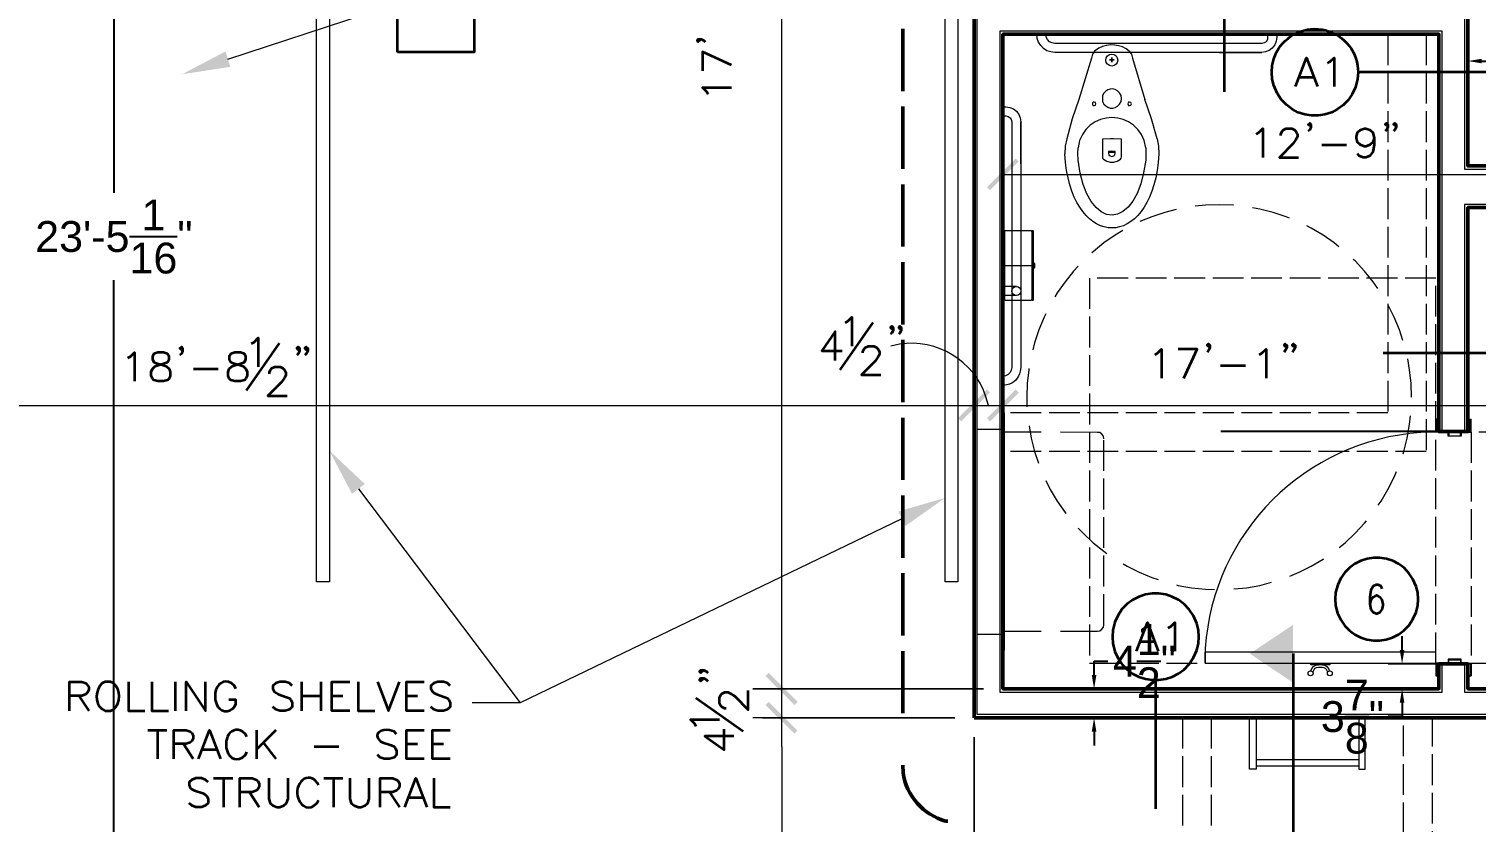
# Model space of a CAD drawing. Header units: inches. Extents: x 5 to 516, y -193 to 129.
# Drawn here: x 49.55 to 68.35, y 63.27 to 73.57 of the extents above; entities that cross this region are included whole.
import ezdxf

# ---------------------------------------------------------------- set-up
doc = ezdxf.new("R2010")
doc.units = ezdxf.units.IN
doc.header["$MEASUREMENT"] = 0
doc.linetypes.add('PDF_IMPORT', pattern=[1, 0.8, -0.2])
for name, color, linetype in [('Highlight', 210, 'Continuous'), ('PDF_Geometry', 7, 'Continuous'), ('PDF_Solid Fills', 7, 'Continuous')]:
    doc.layers.add(name, color=color, linetype=linetype)
doc.styles.get("Standard").update_dxf_attribs({"font": 'arial.ttf'})
doc.dimstyles.get("Standard").update_dxf_attribs({"dimtxt": 0.4, "dimasz": 0.18, "dimexe": 0.18, "dimexo": 0.0625, "dimgap": 0.09, "dimtad": 0, "dimtih": 1, "dimtoh": 1, "dimdec": 4, "dimlfac": 12, "dimzin": 0, "dimdsep": 46, "dimlunit": 4, "dimtxsty": 'Standard', "dimcen": 0.09, "dimadec": 3, "dimazin": 0, "dimtfac": 1, "dimtdec": 4, "dimtofl": 0, "dimtmove": 0, "dimatfit": 3, "dimfxl": 1, "dimtolj": 1, "dimtzin": 0, "dimarcsym": 0})

# ---------------------------------------------------------------- blocks, each defined once
blk = doc.blocks.new('*D49')
at = {"layer": 'Defpoints', "color": 0, "transparency": 16777216}
for p in [(42.747, 82.588), (50.654, 82.588), (43.12, 59.168)]:
    blk.add_point(p, dxfattribs=at)
at = {"layer": 'Highlight', "color": 0, "lineweight": -2, "transparency": 16777216}
for p, q in [((42.809, 82.588), (50.834, 82.588)), ((50.654, 82.408), (50.654, 71.443)), ((50.654, 59.348), (50.654, 70.312)), ((43.183, 59.168), (50.834, 59.168))]:
    blk.add_line(p, q, dxfattribs=at)
at = {"layer": 'Highlight', "color": 0, "transparency": 16777216}
for points in [[(50.624, 82.408), (50.684, 82.408), (50.654, 82.588)], [(50.624, 59.348), (50.684, 59.348), (50.654, 59.168)]]:
    blk.add_solid(points, dxfattribs=at)
at = {"layer": 'Highlight', "color": 0, "transparency": 16777216, "insert": (50.654, 70.878), "char_height": 0.4, "attachment_point": 5}
blk.add_mtext('\\A1;23\'-5{\\H1x;\\S1/16;}"', dxfattribs=at)
blk = doc.blocks.new('*D56')
at = {"layer": 'Defpoints', "color": 0, "transparency": 16777216}
for p in [(68.247, 73.156), (71.414, 73.156), (71.414, 73.156)]:
    blk.add_point(p, dxfattribs=at)
at = {"layer": 'Highlight', "color": 0, "lineweight": -2, "transparency": 16777216}
for p, q in [((68.247, 73.219), (68.247, 73.336)), ((71.414, 73.219), (71.414, 73.336)), ((68.427, 73.156), (69.209, 73.156)), ((71.234, 73.156), (70.452, 73.156))]:
    blk.add_line(p, q, dxfattribs=at)
at = {"layer": 'Highlight', "color": 0, "transparency": 16777216}
for points in [[(68.427, 73.186), (68.427, 73.126), (68.247, 73.156)], [(71.234, 73.186), (71.234, 73.126), (71.414, 73.156)]]:
    blk.add_solid(points, dxfattribs=at)
at = {"layer": 'Highlight', "color": 0, "transparency": 16777216, "insert": (69.83, 73.156), "char_height": 0.4, "attachment_point": 5}
blk.add_mtext('\\A1;3\'-2"', dxfattribs=at)
blk = doc.blocks.new('*D63')
at = {"layer": 'Defpoints', "color": 0, "transparency": 16777216}
for p in [(67.914, 65.328), (67.391, 65.004), (67.391, 65.004)]:
    blk.add_point(p, dxfattribs=at)
at = {"layer": 'Highlight', "color": 0, "lineweight": -2, "transparency": 16777216}
for p, q in [((67.391, 65.508), (67.391, 65.688)), ((67.851, 65.328), (67.211, 65.328)), ((67.329, 65.004), (67.211, 65.004)), ((67.391, 64.824), (67.391, 64.644)), ((67.391, 64.644), (67.211, 64.644))]:
    blk.add_line(p, q, dxfattribs=at)
at = {"layer": 'Highlight', "color": 0, "transparency": 16777216}
for points in [[(67.361, 65.508), (67.421, 65.508), (67.391, 65.328)], [(67.361, 64.824), (67.421, 64.824), (67.391, 65.004)]]:
    blk.add_solid(points, dxfattribs=at)
at = {"layer": 'Highlight', "color": 0, "transparency": 16777216, "insert": (66.746, 64.644), "char_height": 0.4, "attachment_point": 5}
blk.add_mtext('\\A1;3{\\H1x;\\S7/8;}"', dxfattribs=at)
blk = doc.blocks.new('*D74')
at = {"layer": 'Defpoints', "color": 0, "transparency": 16777216}
for p in [(63.389, 65.004), (63.389, 65.004), (63.389, 64.628)]:
    blk.add_point(p, dxfattribs=at)
at = {"layer": 'Highlight', "color": 0, "lineweight": -2, "transparency": 16777216}
for p, q in [((63.389, 65.184), (63.389, 65.364)), ((63.389, 65.364), (63.569, 65.364)), ((63.327, 65.004), (63.209, 65.004)), ((63.327, 64.628), (63.209, 64.628)), ((63.389, 64.448), (63.389, 64.268))]:
    blk.add_line(p, q, dxfattribs=at)
at = {"layer": 'Highlight', "color": 0, "transparency": 16777216}
for points in [[(63.359, 65.184), (63.419, 65.184), (63.389, 65.004)], [(63.359, 64.448), (63.419, 64.448), (63.389, 64.628)]]:
    blk.add_solid(points, dxfattribs=at)
at = {"layer": 'Highlight', "color": 0, "transparency": 16777216, "insert": (64.043, 65.364), "char_height": 0.4, "attachment_point": 5}
blk.add_mtext('\\A1;4{\\H1x;\\S1/2;}"', dxfattribs=at)

msp = doc.modelspace()

# ---------------------------------------------------------------- hatches: boundary and pattern name
at = {"layer": 'PDF_Solid Fills', "transparency": 33554559}
for points in [[(62.0369694, 68.8510016), (61.9969643, 68.8910067), (61.6202976, 68.5176734), (61.6602992, 68.4776718), (61.6603129, 68.4776886), (61.6603461, 68.4777215), (61.6603027, 68.4776682)], [(62.0369643, 68.4776718), (62.3702976, 68.8910051), (61.9969643, 68.5176718)], [(62.3702976, 68.8910016), (62.0369694, 68.4776734), (62.4103028, 68.8510067), (62.3703028, 68.8910067)], [(59.5369657, 64.8343387), (59.120299, 65.1710054), (59.4969657, 64.7943387)]]:
    msp.add_hatch(color=256, dxfattribs=at).paths.add_polyline_path(points)

# ---------------------------------------------------------------- linework, layer by layer
at = {"layer": 'Highlight'}
msp.add_line((68.2469647, 68.3443403), (65.0380862, 68.3443403), dxfattribs=at)
at = {"layer": 'PDF_Geometry', "linetype": 'PDF_IMPORT', "lineweight": 50, "ltscale": 1.01}
msp.add_lwpolyline([(60.9036363, 83.6743383), (60.9036363, 64.5110029)], dxfattribs=at)
at = {"layer": 'PDF_Geometry', "lineweight": 15}
for points in [[(59.330299, 65.0043403), (59.330299, 82.5876751), (59.330299, 82.9610084)], [(52.1336364, 73.1810038), (53.9336366, 73.7710039), (54.3369699, 73.7710039)], [(62.8803007, 73.2676738), (62.8269673, 73.2743404), (62.7769673, 73.2910071), (62.733634, 73.3210071), (62.6969673, 73.3576738), (62.6669673, 73.4010071), (62.6503006, 73.4510071), (62.643634, 73.5043404)], [(62.8803007, 73.3843391), (62.843634, 73.3910058), (62.8103007, 73.4076724), (62.783634, 73.4343391), (62.7669673, 73.4676724), (62.763634, 73.5043391)], [(65.5669667, 73.3843391), (62.8802998, 73.3843391)], [(65.6436337, 73.4643358), (65.6403003, 73.4343358), (65.6236337, 73.4076692), (65.596967, 73.3910025), (65.566967, 73.3843358)], [(65.7636356, 73.5043358), (65.7636356, 73.4643358), (65.7569689, 73.4143358), (65.7369689, 73.3676692), (65.7036356, 73.3243358), (65.6636356, 73.2943358), (65.6169689, 73.2743358), (65.5669689, 73.2676692)], [(65.6436337, 73.504341), (65.6436337, 73.464341)], [(65.0203019, 73.2676738), (65.5669686, 73.2676738), (62.8803017, 73.2676738)], [(63.3669679, 73.244338), (63.3536346, 73.194338), (63.1903012, 72.6576713)], [(63.3936335, 73.2843364), (63.3669668, 73.2443364)], [(63.450301, 73.324338), (63.3936343, 73.284338)], [(63.8469677, 73.284338), (63.8736343, 73.244338), (63.890301, 73.194338), (64.050301, 72.6576713)], [(63.1902982, 72.657668), (63.1036316, 72.4043347), (63.0336316, 72.147668)], [(63.406966, 72.5843404), (63.4136327, 72.601007), (63.406966, 72.6176737)], [(63.5002994, 72.7076743), (63.496966, 72.6710076), (63.5002994, 72.6310076)], [(63.7202994, 72.5943409), (63.7402994, 72.6310076), (63.746966, 72.6710076), (63.7402994, 72.7076743), (63.7202994, 72.7443409)], [(63.8669677, 72.5843404), (63.8736343, 72.601007), (63.8669677, 72.6176737)], [(64.2069677, 72.1476718), (64.1369677, 72.4043385), (64.050301, 72.6576718)], [(62.203631, 72.4443366), (62.243631, 72.4443366)], [(62.2036361, 72.5610019), (62.2436361, 72.5610019), (62.2936361, 72.5543352), (62.3403028, 72.5343352), (62.3803028, 72.5043352), (62.4103028, 72.4643352), (62.4303028, 72.4176685), (62.4369695, 72.3676685)], [(62.2436361, 72.4443366), (62.2736361, 72.4376699), (62.2969695, 72.4210032), (62.3136361, 72.3976699), (62.3203028, 72.3676699)], [(62.3203031, 72.3676696), (62.3203031, 69.1776695)], [(62.4369684, 71.8210048), (62.4369684, 72.3676715), (62.4369684, 69.1776712)], [(62.203631, 71.9343403), (62.203631, 72.061007)], [(63.0336346, 72.1476718), (63.0136345, 72.0510051), (63.0103012, 71.9510051)], [(63.1803034, 71.8676728), (63.1769701, 71.9543395), (63.1803034, 72.0310062)], [(63.6002994, 72.1476745), (63.496966, 72.1410078), (63.496966, 71.9143411), (63.5002994, 71.8943411), (63.5102994, 71.8810078)], [(63.6403037, 72.1476718), (63.6003037, 72.1476718)], [(63.746966, 71.9143411), (63.746966, 72.1410078), (63.6402994, 72.1476745)], [(64.0603035, 72.0310062), (64.0636368, 71.9543395), (64.0603035, 71.8710062)], [(64.2069701, 72.1476696), (64.2269701, 72.0510029), (64.2303035, 71.9510029), (64.2236368, 71.8376696)], [(63.0169701, 71.8376696), (63.0103034, 71.9510029)], [(63.5102988, 71.8810024), (63.5536322, 71.857669), (63.5969655, 71.8443357), (63.6436322, 71.8443357), (63.6902988, 71.857669), (63.7302988, 71.8810024)], [(63.6636327, 71.9810051), (63.6202994, 71.9843384), (63.576966, 71.9810051)], [(63.6636327, 71.9743387), (63.6602994, 71.9710054), (63.656966, 71.9710054), (63.6536327, 71.967672), (63.5902994, 71.967672), (63.5836327, 71.9710054), (63.5802994, 71.9710054), (63.576966, 71.9743387)], [(63.5769696, 71.9810059), (63.5769696, 71.9610059), (63.5803029, 71.9376726), (63.5969696, 71.9243392), (63.6203029, 71.9176726), (63.6436362, 71.9243392), (63.6603029, 71.9376726), (63.6636362, 71.9610059)], [(63.6303018, 71.977672), (63.6336351, 71.977672), (63.6336351, 71.9743387), (63.6369685, 71.9743387), (63.6303018, 71.9743387), (63.6303018, 71.9710054), (63.6103018, 71.9710054), (63.6103018, 71.9743387), (63.6036351, 71.9743387), (63.6069685, 71.9743387), (63.6069685, 71.977672), (63.6103018, 71.977672)], [(63.6636327, 71.9610059), (63.6636327, 71.9810059)], [(63.7303034, 71.8810024), (63.7403034, 71.8943357), (63.7469701, 71.9143357)], [(62.203631, 71.6843403), (74.953632, 71.6843403), (75.3302987, 71.6843403)], [(65.2003014, 71.2843362), (65.1936347, 71.2843362), (65.0136347, 71.2910029), (64.836968, 71.2843362), (64.7036347, 71.2710029)], [(64.4569677, 71.2276684), (64.310301, 71.1910018), (64.140301, 71.1343351), (63.9836344, 71.0710018)], [(65.9269657, 71.1176695), (65.8869657, 71.1343362), (65.7169657, 71.1910029), (65.5436323, 71.2343362), (65.4469656, 71.2510029)], [(62.203631, 70.947672), (62.203631, 70.0576719), (62.203631, 70.0510052), (62.2102976, 70.0510052)], [(62.2236375, 70.9510028), (62.2103041, 70.9510028), (62.2036375, 70.9510028), (62.2036375, 70.9476695)], [(62.2236369, 70.9510028), (62.2236369, 70.0510027)], [(62.2236369, 70.947673), (62.2269703, 70.947673)], [(62.2269667, 70.947673), (62.2303001, 70.947673), (62.2303001, 70.9510064)], [(62.5702998, 70.9510028), (62.2336331, 70.9510028), (62.2302998, 70.9510028)], [(62.5702996, 70.9510028), (62.5736329, 70.9510028), (62.5736329, 70.9476695), (62.5769662, 70.9476695)], [(62.5802993, 70.947673), (62.5769659, 70.947673)], [(62.5936326, 70.9510028), (62.5802993, 70.9510028), (62.5802993, 70.0510027), (62.5936326, 70.0510027)], [(62.5936321, 70.0510055), (62.5969654, 70.0510055), (62.6002987, 70.0576722), (62.6002987, 70.9476722)], [(62.6003053, 70.947673), (62.5969719, 70.9510064), (62.5936386, 70.9510064)], [(63.7636354, 70.9543394), (63.6636354, 70.8943394), (63.5169687, 70.7943394), (63.3769687, 70.6810061), (63.3603021, 70.6643394)], [(66.5703034, 70.7443378), (66.5103034, 70.7943378), (66.36697, 70.8943378), (66.2103034, 70.9876711), (66.1536367, 71.0143378)], [(62.6003053, 70.5376727), (62.6069719, 70.5376727)], [(62.6103015, 70.5343361), (62.6069681, 70.5376695)], [(62.6103047, 70.5343364), (62.613638, 70.5276697), (62.613638, 70.5310031)], [(62.613638, 70.4776697), (62.613638, 70.5276697), (62.613638, 70.4743364)], [(67.0769698, 70.2010028), (67.0136365, 70.2910028), (66.9036365, 70.4276695), (66.7803031, 70.5610028), (66.7569698, 70.5810028)], [(62.2003012, 70.5010042), (62.6236345, 70.5010042)], [(62.6003053, 70.4643356), (62.6069719, 70.4643356)], [(62.6069649, 70.4643356), (62.6102982, 70.4676689)], [(62.6103047, 70.4676719), (62.613638, 70.4743386), (62.613638, 70.4776719)], [(62.613638, 70.4776684), (62.613638, 70.4810017)], [(63.180302, 70.4910012), (63.1236354, 70.4276678), (63.0136354, 70.2910012), (62.910302, 70.1443345), (62.880302, 70.0943345)], [(62.3803006, 70.2276684), (62.2036339, 70.2276684)], [(62.3803006, 70.111003), (62.2036339, 70.111003)], [(62.2103041, 70.0510055), (62.2236375, 70.0510055)], [(62.2236369, 70.0576719), (62.2269703, 70.0576719)], [(62.2336367, 70.0510087), (62.2303033, 70.0510087), (62.2303033, 70.0543421), (62.22697, 70.0576754)], [(62.2336331, 70.0510055), (62.5702998, 70.0510055)], [(62.5703031, 70.0510055), (62.5736364, 70.0510055), (62.5736364, 70.0543388)], [(62.5769695, 70.0576719), (62.5736361, 70.0543385)], [(62.5802993, 70.0576719), (62.5769659, 70.0576719)], [(67.4003002, 69.5276697), (67.3569669, 69.6643363), (67.2869669, 69.831003), (67.2103002, 69.9876697)], [(62.7602988, 69.8743358), (62.7402988, 69.8310025), (62.6702987, 69.6643358), (62.6136321, 69.4976691), (62.5936321, 69.4076691)], [(60.8603051, 69.4810068), (60.7469717, 69.4543401)], [(67.5136357, 68.7910024), (67.5069691, 68.9710024), (67.4869691, 69.1476691), (67.4636357, 69.2876691)], [(61.8302992, 68.9343401), (61.8302992, 69.0610068)], [(62.3203031, 69.1776737), (62.3136364, 69.141007), (62.2969697, 69.111007), (62.2736364, 69.0843404), (62.2403031, 69.0676737), (62.2036364, 69.061007)], [(62.4369684, 69.1776737), (62.4303017, 69.1276737)], [(62.5403009, 69.1643409), (62.5403009, 69.1476742), (62.5203009, 68.9710076), (62.5136342, 68.7910076), (62.5169676, 68.6643409)], [(62.2569684, 68.951007), (62.203635, 68.9443404)], [(43.1202961, 68.6843401), (61.8302975, 68.6843401)], [(61.8302992, 68.6843401), (62.2036326, 68.6843401)], [(62.0169719, 68.6843401), (61.9836385, 68.7976734)], [(62.203631, 68.6843401), (79.2869657, 68.6843401)], [(62.2236369, 65.5043404), (62.2236369, 68.5876739)], [(67.4036368, 68.0576717), (67.4136368, 68.0876717), (67.4569701, 68.2610051), (67.4869701, 68.4376717), (67.5003035, 68.5476718)], [(67.8636328, 68.4943403), (67.8369661, 68.4943403), (67.8369661, 68.3443403), (67.9969661, 68.3443403), (67.9969661, 68.291007), (68.1502995, 68.291007), (68.1502995, 68.3443403), (68.2802995, 68.3443403), (68.2802995, 68.4943403), (68.2536328, 68.4943403)], [(67.8636385, 68.4943376), (67.8636385, 68.4710043)], [(67.8636385, 68.4710086), (67.8703051, 68.4710086)], [(68.2469664, 68.5043419), (68.2469664, 68.4710086), (68.2536331, 68.4710086)], [(68.2469664, 68.5043406), (68.2869664, 68.5043406)], [(68.2536328, 68.4710086), (68.2536328, 68.4943419)], [(68.2869648, 68.3376739), (68.2869648, 68.5043406)], [(61.8302992, 68.43434), (61.8302992, 68.3110067)], [(61.8702976, 68.3776723), (62.223631, 68.3776723)], [(62.2236369, 65.7110054), (61.8703036, 65.7110054), (61.8703036, 68.3776723)], [(62.703631, 68.3376739), (62.223631, 68.3376739)], [(62.5436375, 68.4176707), (62.5703042, 68.261004), (62.6136375, 68.0876706), (62.6669708, 67.9343373)], [(63.516972, 68.251004), (63.5103053, 68.2843373), (63.4903053, 68.311004), (63.4636387, 68.331004), (63.4336387, 68.3343373), (62.9536386, 68.3376707)], [(67.9903, 68.3376739), (67.8303, 68.3376739)], [(68.1569667, 68.3376693), (68.1569667, 68.284336), (67.9903, 68.284336), (67.9903, 68.3376693)], [(68.0569707, 68.3376739), (68.0569707, 68.3410072)], [(68.1569667, 68.3376739), (68.2869667, 68.3376739)], [(62.7636353, 67.707669), (62.820302, 67.5943356), (62.910302, 67.4410023), (63.0136354, 67.2943356), (63.0236354, 67.2810023)], [(67.0802996, 67.3876752), (67.1169663, 67.4410085), (67.2069663, 67.5943419), (67.2869663, 67.7543419), (67.3169663, 67.8243419)], [(53.8302986, 67.6010066), (55.9336321, 64.8243398), (55.3069654, 64.8243398)], [(60.8903035, 67.2110055), (55.9336364, 64.8243387), (55.3069697, 64.8243387)], [(66.5736332, 66.8410036), (66.6502999, 66.9010036), (66.7802999, 67.0243369), (66.9036332, 67.154337), (66.9302999, 67.1876703)], [(63.1836386, 67.0910036), (63.246972, 67.0243369), (63.376972, 66.9010036), (63.516972, 66.7910036), (63.556972, 66.7610036)], [(63.766972, 66.6276721), (63.816972, 66.5976721), (63.9736387, 66.5176721), (64.1403054, 66.4510055), (64.2203054, 66.4243388)], [(65.9303023, 66.4676719), (66.0536356, 66.5176719), (66.2103023, 66.5976719), (66.366969, 66.6876719), (66.3736356, 66.6943385)], [(65.2036312, 66.3010052), (65.3702979, 66.3176719), (65.5436312, 66.3476719), (65.6936312, 66.3876719)], [(64.4603043, 66.3543364), (64.4836377, 66.3476697), (64.656971, 66.3176697), (64.836971, 66.2976697), (64.9536377, 66.2943363)], [(63.4336387, 65.7510038), (63.4636387, 65.7576705), (63.4903053, 65.7776705), (63.5103053, 65.8043371), (63.516972, 65.8343371)], [(62.2236369, 65.7543404), (62.703637, 65.7543404)], [(62.953631, 65.7543404), (63.4336311, 65.751007)], [(64.8302995, 65.3376737), (64.8302995, 65.481007)], [(66.2036313, 65.3376737), (66.4536313, 65.3376737)], [(66.2036313, 65.237671), (66.2202979, 65.267671)], [(66.2203007, 65.2676731), (66.2403007, 65.2943398), (66.2703007, 65.3110065), (66.303634, 65.3143398)], [(66.2303036, 65.2210084), (66.2469703, 65.2543417), (66.2603036, 65.2710084), (66.2803036, 65.2810084), (66.303637, 65.2843417)], [(66.3036354, 65.2843357), (66.3536354, 65.2843357), (66.3736354, 65.2810024), (66.3936354, 65.2710024), (66.4069687, 65.2543357)], [(66.3536354, 65.3143379), (66.3869687, 65.3110046), (66.4136354, 65.2943379), (66.4336354, 65.2676712)], [(66.4269657, 65.2210084), (66.4069657, 65.2543417)], [(66.4536313, 65.237671), (66.4336313, 65.267671)], [(67.8302997, 65.3376737), (67.8302997, 65.171007), (67.8702997, 65.171007)], [(67.9903, 65.3376737), (67.8303, 65.3376737)], [(67.8636328, 65.1776707), (67.8369661, 65.1776707), (67.8369661, 65.3276707), (67.9969661, 65.3276707), (67.9969661, 65.381004), (68.1502995, 65.381004), (68.1502995, 65.3276707), (68.2802995, 65.3276707), (68.2802995, 65.1776707), (68.2536328, 65.1776707)], [(68.1569667, 65.337675), (68.1569667, 65.387675), (67.9903, 65.387675), (67.9903, 65.337675)], [(68.0569707, 65.3376737), (68.0569707, 65.341007)], [(68.1569667, 65.3376737), (68.2869667, 65.3376737)], [(68.2869648, 65.3376737), (68.2869648, 65.171007)], [(67.8636385, 65.1776734), (67.8636385, 65.2010067)], [(67.8636385, 65.2010024), (67.8703051, 65.2010024)], [(67.8702981, 65.171007), (67.8702981, 65.201007)], [(68.2469664, 65.1710024), (68.2469664, 65.2010024), (68.2536331, 65.2010024)], [(68.2469664, 65.171007), (68.2869664, 65.171007)], [(68.2536328, 65.2010024), (68.2536328, 65.177669)], [(59.330299, 64.2543386), (59.330299, 64.627672), (59.330299, 65.0043387)], [(59.080299, 64.627672), (61.5802992, 64.627672), (58.9536324, 64.627672)], [(61.8302992, 61.8943384), (61.8302992, 64.377672), (61.8302992, 59.8743384)], [(59.330299, 64.2543403), (59.330299, 57.6276731)], [(65.4936364, 64.0876736), (66.8269698, 64.0876736)], [(65.4936364, 64.0043402), (66.8269698, 64.0043402)]]:
    msp.add_lwpolyline(points, dxfattribs=at)
at = {"layer": 'PDF_Geometry', "lineweight": 9}
for points in [[(47.1636314, 57.5843381), (52.0369652, 57.5843381), (52.0369652, 59.751005), (52.3302985, 59.751005), (52.3302985, 57.5843381), (79.3303006, 57.5843381), (79.3303006, 64.6710053), (61.8702992, 64.6710053), (61.8702992, 82.6276734)], [(68.7369664, 77.837673), (68.2036331, 77.837673), (68.2036331, 71.7543392), (71.4536334, 71.7543392)], [(71.4536334, 71.2943392), (68.2036331, 71.2943392), (68.2036331, 68.3443386), (67.913633, 68.3443386), (67.913633, 73.5443394), (62.1636326, 73.5443394), (62.1636326, 64.9610053), (67.913633, 64.9610053), (67.913633, 65.3276724), (68.2036331, 65.3276724), (68.2036331, 64.9610053), (79.3303006, 64.9610053)]]:
    msp.add_lwpolyline(points, dxfattribs=at)
at = {"layer": 'PDF_Geometry', "lineweight": 50}
for points in [[(61.8302992, 64.627672), (61.8302992, 82.5876734)], [(68.570298, 77.7943414), (68.2469647, 77.7943414), (68.2469647, 71.7943409), (71.4136316, 71.7943409)], [(71.4136316, 71.2543408), (68.2469647, 71.2543408), (68.2469647, 68.3443403), (67.8702981, 68.3443403), (67.8702981, 73.504341), (62.203631, 73.504341), (62.203631, 65.0043403), (67.8702981, 65.0043403), (67.8702981, 65.3276741), (68.2469647, 65.3276741), (68.2469647, 65.0043403), (79.2869657, 65.0043403)], [(51.9969635, 59.7943383), (52.3702968, 59.7943383), (52.3702968, 57.6276714), (79.2869657, 57.6276714), (79.2869657, 64.627672), (61.8302975, 64.627672)], [(60.9036363, 64.0143364), (60.9103029, 63.9143364)], [(61.460303, 63.2876697), (61.4869697, 63.2843364)]]:
    msp.add_lwpolyline(points, dxfattribs=at)
at = {"layer": 'PDF_Geometry', "lineweight": 15}
for points in [[(53.2869636, 66.3943347), (53.2869636, 80.8110025), (53.4536303, 80.8110025), (53.4536303, 66.3943347)], [(61.4536309, 66.3943347), (61.4536309, 80.8110025), (61.6202976, 80.8110025), (61.6202976, 66.3943347)], [(63.5902999, 73.1710076), (63.6502999, 73.1710076)], [(63.6202977, 73.141003), (63.6202977, 73.201003)], [(62.203631, 69.0610068), (62.203631, 68.9343401)], [(66.4536313, 65.3376712), (66.4536313, 65.3143379), (66.2036313, 65.3143379), (66.2036313, 65.3376712)], [(58.9536307, 65.0043403), (61.9536309, 65.0043403)], [(65.410303, 63.9610053), (65.410303, 64.627672), (65.4936364, 64.627672), (65.4936364, 63.9610053)], [(66.8269698, 64.627672), (66.8269698, 63.9610053), (66.9103032, 63.9610053), (66.9103032, 64.627672)]]:
    msp.add_lwpolyline(points, close=True, dxfattribs=at)
at = {"layer": 'PDF_Geometry', "lineweight": 35}
for points in [[(54.336965, 73.2710036), (54.336965, 74.2710037), (55.3369651, 74.2710037), (55.3369651, 73.2710036)], [(51.2269659, 69.371006), (51.1736325, 69.3543393), (51.1536325, 69.3176726), (51.1536325, 69.2843393), (51.1736325, 69.2476726), (51.2069659, 69.231006), (51.2802992, 69.211006), (51.3336325, 69.1943393), (51.3702992, 69.1576726), (51.3869659, 69.121006), (51.3869659, 69.0676726), (51.3702992, 69.0343393), (51.3502992, 69.0143393), (51.2969659, 68.9976726), (51.2269659, 68.9976726), (51.1736325, 69.0143393), (51.1536325, 69.0343393), (51.1369658, 69.0676726), (51.1369658, 69.121006), (51.1536325, 69.1576726), (51.1902992, 69.1943393), (51.2436325, 69.211006), (51.3136325, 69.231006), (51.3502992, 69.2476726), (51.3702992, 69.2843393), (51.3702992, 69.3176726), (51.3502992, 69.3543393), (51.2969659, 69.371006)], [(52.2269659, 69.371006), (52.1736326, 69.3543393), (52.1536326, 69.3176726), (52.1536326, 69.2843393), (52.1736326, 69.2476726), (52.2069659, 69.231006), (52.2802993, 69.211006), (52.3336326, 69.1943393), (52.3702993, 69.1576726), (52.3869659, 69.121006), (52.3869659, 69.0676726), (52.3702993, 69.0343393), (52.3502993, 69.0143393), (52.2969659, 68.9976726), (52.2269659, 68.9976726), (52.1736326, 69.0143393), (52.1536326, 69.0343393), (52.1369659, 69.0676726), (52.1369659, 69.121006), (52.1536326, 69.1576726), (52.1902993, 69.1943393), (52.2436326, 69.211006), (52.3136326, 69.231006), (52.3502993, 69.2476726), (52.3702993, 69.2843393), (52.3702993, 69.3176726), (52.3502993, 69.3543393), (52.2969659, 69.371006)]]:
    msp.add_lwpolyline(points, close=True, dxfattribs=at)
for points in [[(65.0836361, 72.7576707), (65.0836361, 74.4276708)], [(58.2469656, 73.4410068), (58.2669656, 73.4210068), (58.2469656, 73.4043402), (58.2302989, 73.4210068), (58.2469656, 73.4410068), (58.2836323, 73.4410068), (58.3202989, 73.4210068), (58.3369656, 73.4043402)], [(58.6769651, 73.1010071), (58.3002984, 73.2776738), (58.3002984, 73.0276737)], [(66.0069692, 72.8243347), (66.1503026, 73.1976681), (66.2936359, 72.8243347)], [(66.4202993, 73.1276727), (66.4536327, 73.1443393), (66.506966, 73.1976727), (66.506966, 72.8243393)], [(68.4903, 73.0110073), (66.8202999, 73.0110073)], [(58.3736339, 72.7243388), (58.3536339, 72.7610054), (58.3003006, 72.8143388), (58.6769673, 72.8143388)], [(66.0603004, 72.9476732), (66.2403004, 72.9476732)], [(65.4936364, 72.2076693), (65.530303, 72.2276693), (65.5836364, 72.2810027), (65.5836364, 71.904336)], [(65.8136369, 72.1910067), (65.8136369, 72.2076734), (65.8336369, 72.2443401), (65.8503036, 72.2610067), (65.8869703, 72.2810067), (65.9569703, 72.2810067), (65.993637, 72.2610067), (66.0103036, 72.2443401), (66.0303036, 72.2076734), (66.0303036, 72.1743401), (66.0103036, 72.1376734), (65.973637, 72.0843401), (65.7969703, 71.90434), (66.0469703, 71.90434)], [(66.2069679, 72.3343376), (66.1903012, 72.317671), (66.1703012, 72.3343376), (66.1903012, 72.3510043), (66.2069679, 72.3343376), (66.2069679, 72.297671), (66.1903012, 72.2610043), (66.1703012, 72.2443376)], [(67.0303051, 72.1543382), (67.0103051, 72.1010048), (66.9736384, 72.0676715), (66.9203051, 72.0476715), (66.9036384, 72.0476715), (66.850305, 72.0676715), (66.8136384, 72.1010048), (66.7969717, 72.1543382), (66.7969717, 72.1743382), (66.8136384, 72.2276715), (66.850305, 72.2610048), (66.9036384, 72.2810048), (66.9203051, 72.2810048), (66.9736384, 72.2610048), (67.0103051, 72.2276715), (67.0303051, 72.1543382), (67.0303051, 72.0676715), (67.0103051, 71.9776715), (66.9736384, 71.9243382), (66.9203051, 71.9043382), (66.8869717, 71.9043382), (66.8336384, 71.9243382), (66.8136384, 71.9576715)], [(67.2069679, 72.3343376), (67.1903013, 72.317671), (67.1703013, 72.3343376), (67.1903013, 72.3510043), (67.2069679, 72.3343376), (67.2069679, 72.297671), (67.1903013, 72.2610043), (67.1703013, 72.2443376)], [(67.3136371, 72.3343376), (67.2969704, 72.317671), (67.2803037, 72.3343376), (67.2969704, 72.3510043), (67.3136371, 72.3343376), (67.3136371, 72.297671), (67.2969704, 72.2610043), (67.2803037, 72.2443376)], [(66.3503056, 72.067675), (66.6703056, 72.067675)], [(60.0903021, 69.1476715), (60.5203021, 69.7610049)], [(60.1536362, 69.7576705), (60.1903029, 69.7776705), (60.2436362, 69.8310038), (60.2436362, 69.4543371)], [(60.0269679, 69.2676683), (60.0269679, 69.644335), (59.8503012, 69.394335), (60.1169679, 69.394335)], [(60.776968, 69.6976729), (60.7603013, 69.6776729), (60.7436346, 69.6976729), (60.7603013, 69.7143396), (60.776968, 69.6976729), (60.776968, 69.6610063), (60.7603013, 69.6243396), (60.7436346, 69.6076729)], [(60.8836371, 69.6976729), (60.8669704, 69.6776729), (60.8503038, 69.6976729), (60.8669704, 69.7143396), (60.8836371, 69.6976729), (60.8836371, 69.6610063), (60.8669704, 69.6243396), (60.8503038, 69.6076729)], [(51.5469664, 69.4276737), (51.5302998, 69.4076737), (51.5102998, 69.4276737), (51.5302998, 69.4443404), (51.5469664, 69.4276737), (51.5469664, 69.3910071), (51.5302998, 69.3543404), (51.5102998, 69.3376737)], [(52.37697, 68.8776723), (52.80697, 69.4910057)], [(52.4402974, 69.4876713), (52.4769641, 69.5076713), (52.5302974, 69.5610046), (52.5302974, 69.1843379)], [(53.0636359, 69.4276737), (53.0469693, 69.4076737), (53.0303026, 69.4276737), (53.0469693, 69.4443404), (53.0636359, 69.4276737), (53.0636359, 69.3910071), (53.0469693, 69.3543404), (53.0303026, 69.3376737)], [(53.1736348, 69.4276737), (53.1536348, 69.4076737), (53.1369682, 69.4276737), (53.1536348, 69.4443404), (53.1736348, 69.4276737), (53.1736348, 69.3910071), (53.1536348, 69.3543404), (53.1369682, 69.3376737)], [(60.3836371, 69.3676694), (60.3836371, 69.3843361), (60.4036371, 69.4210027), (60.4203037, 69.4376694), (60.4569704, 69.4543361), (60.5269704, 69.4543361), (60.5636371, 69.4376694), (60.5803037, 69.4210027), (60.6003037, 69.3843361), (60.6003037, 69.3476694), (60.5803037, 69.3110027), (60.5469704, 69.2576694), (60.3669704, 69.0810027), (60.6169704, 69.0810027)], [(64.1769655, 69.3410038), (64.2136322, 69.3610038), (64.2669655, 69.4143371), (64.2669655, 69.0376704)], [(64.5536339, 69.0376726), (64.7303005, 69.4143393), (64.4803005, 69.4143393)], [(64.8936336, 69.4676721), (64.8736336, 69.4510054), (64.8569669, 69.4676721), (64.8736336, 69.4843388), (64.8936336, 69.4676721), (64.8936336, 69.4310054), (64.8736336, 69.3976721), (64.8569669, 69.3776721)], [(65.5336348, 69.3410038), (65.5703014, 69.3610038), (65.6236348, 69.4143371), (65.6236348, 69.0376704)], [(65.8936337, 69.4676721), (65.8736337, 69.4510054), (65.856967, 69.4676721), (65.8736337, 69.4843388), (65.8936337, 69.4676721), (65.8936337, 69.4310054), (65.8736337, 69.3976721), (65.856967, 69.3776721)], [(66.0003028, 69.4676721), (65.9803028, 69.4510054), (65.9636361, 69.4676721), (65.9803028, 69.4843388), (66.0003028, 69.4676721), (66.0003028, 69.4310054), (65.9803028, 69.3976721), (65.9636361, 69.3776721)], [(50.8336349, 69.3010054), (50.8703016, 69.3176721), (50.9236349, 69.3710054), (50.9236349, 68.9976721)], [(65.0336347, 69.2010027), (65.3569681, 69.2010027)], [(67.1436338, 69.3676694), (68.8136339, 69.3676694)], [(51.6902973, 69.1576677), (52.0102974, 69.1576677)], [(52.6736348, 69.0943404), (52.6736348, 69.1143404), (52.6903015, 69.1476737), (52.7069681, 69.1676737), (52.7436348, 69.1843404), (52.8136348, 69.1843404), (52.8503015, 69.1676737), (52.8703015, 69.1476737), (52.8869682, 69.1143404), (52.8869682, 69.0776737), (52.8703015, 69.041007), (52.8336348, 68.9876737), (52.6536348, 68.811007), (52.9036348, 68.811007)], [(66.5269722, 66.2543372), (66.5203055, 66.1676705), (66.5269722, 66.0843371)], [(67.1336376, 66.3010052), (67.1203043, 66.3376719), (67.0803043, 66.3543385), (67.0536376, 66.3543385), (67.0136376, 66.3376719), (66.9869709, 66.2843385), (66.9736376, 66.1943385), (66.9736376, 66.1043385), (66.9869709, 66.0343385), (67.0136376, 65.9976718), (67.0536376, 65.9810052), (67.0669709, 65.9810052), (67.1069709, 65.9976718), (67.1336376, 66.0343385), (67.1469709, 66.0876718), (67.1469709, 66.1043385), (67.1336376, 66.1610052), (67.1069709, 66.1943385), (67.0669709, 66.2143385), (67.0536376, 66.2143385), (67.0136376, 66.1943385), (66.9869709, 66.1610052), (66.9736376, 66.1043385)], [(67.573639, 66.0010038), (67.593639, 66.0843371), (67.6003057, 66.1676705), (67.593639, 66.2543372), (67.573639, 66.3343372)], [(63.9402983, 65.4943374), (64.0836317, 65.8676707), (64.2236317, 65.4943374)], [(64.3503054, 65.7976686), (64.3869721, 65.8143352), (64.4403054, 65.8676686), (64.4403054, 65.4943352)], [(64.723636, 65.5076699), (64.743636, 65.5943366), (64.7503027, 65.6810032), (64.743636, 65.7676699), (64.723636, 65.8543366)], [(63.633636, 65.7676699), (63.6269693, 65.6810032), (63.633636, 65.5943366)], [(63.9936363, 65.6176691), (64.1703029, 65.6176691)], [(65.9736372, 65.4610054), (65.9736372, 60.2443382)], [(58.2803044, 65.2476739), (58.3003044, 65.2310073), (58.2803044, 65.2110073), (58.2636377, 65.2310073), (58.2803044, 65.2476739), (58.316971, 65.2476739), (58.3536377, 65.2310073), (58.3703044, 65.2110073)], [(50.0769685, 64.7176717), (50.0769685, 65.0943384), (50.2369685, 65.0943384), (50.2903018, 65.0776718), (50.3069685, 65.0576718), (50.3269685, 65.0243384), (50.3269685, 64.9876717), (50.3069685, 64.9510051), (50.2903018, 64.9343384), (50.2369685, 64.9143384), (50.0769685, 64.9143384)], [(50.6469666, 65.0776734), (50.6103, 65.09434), (50.5402999, 65.09434), (50.5036333, 65.0776734), (50.4702999, 65.0410067)], [(50.8436311, 65.09434), (50.8436311, 64.7176734), (51.0569645, 64.7176734)], [(51.1469691, 65.09434), (51.1469691, 64.7176734), (51.3636358, 64.7176734)], [(51.4503003, 65.09434), (51.4503003, 64.7176734)], [(51.5936312, 64.7176717), (51.5936312, 65.0943384), (51.8436312, 64.7176717), (51.8436312, 65.0943384)], [(52.2369689, 65.0043403), (52.2203023, 65.041007), (52.1836356, 65.0776737)], [(52.9702996, 65.0410021), (52.9336329, 65.0776688), (52.8802996, 65.0943354), (52.8102996, 65.0943354), (52.7569662, 65.0776688), (52.7202996, 65.0410021), (52.7202996, 65.0043354), (52.7369662, 64.9676688), (52.7569662, 64.9510021), (52.7902996, 64.9343354), (52.8969663, 64.8976688), (52.9336329, 64.8810021), (52.9536329, 64.8610021), (52.9702996, 64.8276687), (52.9702996, 64.7710021), (52.9336329, 64.7376687), (52.8802996, 64.7176687), (52.8102996, 64.7176687), (52.7569662, 64.7376687), (52.7202996, 64.7710021)], [(53.0936313, 65.09434), (53.0936313, 64.7176734)], [(53.3436313, 65.09434), (53.3436313, 64.7176734)], [(53.7203024, 64.7176717), (53.486969, 64.7176717), (53.486969, 65.0943384), (53.7203024, 65.0943384)], [(53.8269688, 65.09434), (53.8269688, 64.7176734), (54.0436355, 64.7176734)], [(54.0769688, 65.09434), (54.2203021, 64.7176734), (54.3636355, 65.09434)], [(54.6836304, 64.7176717), (54.4536303, 64.7176717), (54.4536303, 65.0943384), (54.6836304, 65.0943384)], [(55.0236309, 65.0410021), (54.9902976, 65.0776688), (54.9369643, 65.0943354), (54.8636309, 65.0943354), (54.8102976, 65.0776688), (54.7736309, 65.0410021), (54.7736309, 65.0043354), (54.7936309, 64.9676688), (54.8102976, 64.9510021), (54.8469642, 64.9343354), (54.9536309, 64.8976688), (54.9902976, 64.8810021), (55.0069643, 64.8610021), (55.0236309, 64.8276687), (55.0236309, 64.7710021), (54.9902976, 64.7376687), (54.9369643, 64.7176687), (54.8636309, 64.7176687), (54.8102976, 64.7376687), (54.7736309, 64.7710021)], [(58.2803044, 65.1410048), (58.3003044, 65.1210048), (58.2803044, 65.1043381), (58.2636377, 65.1210048), (58.2803044, 65.1410048), (58.316971, 65.1410048), (58.3536377, 65.1210048), (58.3703044, 65.1043381)], [(64.1902983, 63.4476724), (64.1902983, 65.1176725)], [(50.2003002, 64.9143406), (50.3269669, 64.7176739)], [(51.9703022, 64.951007), (51.9703022, 64.861007), (51.9869689, 64.8076736)], [(53.0936313, 64.9143406), (53.3436313, 64.9143406)], [(53.486969, 64.9143406), (53.6303024, 64.9143406)], [(54.4536303, 64.9143406), (54.5969637, 64.9143406)], [(58.830299, 64.4510023), (58.2169656, 64.8810024)], [(58.6103011, 64.7476739), (58.5936345, 64.7476739), (58.5569678, 64.7643406), (58.5403011, 64.7843406), (58.5236345, 64.8176739), (58.5236345, 64.8910072), (58.5403011, 64.9243406), (58.5569678, 64.9443406), (58.5936345, 64.9610072), (58.6303011, 64.9610072), (58.6669678, 64.9443406), (58.7203011, 64.9076739), (58.8969678, 64.7310072), (58.8969678, 64.9810072)], [(50.5402999, 64.7176734), (50.6103, 64.7176734), (50.6469666, 64.7376734)], [(52.2203023, 64.771007), (52.2369689, 64.8076736), (52.2369689, 64.861007), (52.1469689, 64.861007)], [(58.2203, 64.5143365), (58.2003, 64.5510031), (58.1469667, 64.6043365), (58.5236334, 64.6043365)], [(51.0936312, 64.4676717), (51.3436312, 64.4676717)], [(51.2202995, 64.4676717), (51.2202995, 64.0943383)], [(51.4336377, 64.09434), (51.4336377, 64.4676733), (51.5936377, 64.4676733), (51.646971, 64.4510067), (51.666971, 64.43434), (51.6836377, 64.3976733), (51.6836377, 64.3610067), (51.666971, 64.32434), (51.646971, 64.3076733), (51.5936377, 64.2910067), (51.4336377, 64.2910067)], [(51.7536315, 64.09434), (51.8969648, 64.4676733), (52.0402982, 64.09434)], [(52.1302998, 64.3810018), (52.1136331, 64.3243351), (52.1136331, 64.2376684)], [(52.3802998, 64.3810018), (52.3636332, 64.4143351), (52.3269665, 64.4510018)], [(52.5069681, 64.4676717), (52.5069681, 64.0943383)], [(52.7569681, 64.4676717), (52.5069681, 64.2176717)], [(52.5936313, 64.3076714), (52.7569646, 64.0943381)], [(54.1136355, 64.3243405), (54.1503021, 64.3076739), (54.2569688, 64.2710072), (54.2936355, 64.2543405), (54.3103021, 64.2376739), (54.3269688, 64.2010072), (54.3269688, 64.1476738), (54.2936355, 64.1110072), (54.2369688, 64.0943405), (54.1669688, 64.0943405), (54.1136355, 64.1110072), (54.0769688, 64.1476738)], [(54.3269688, 64.4143405), (54.2936355, 64.4510072), (54.2369688, 64.4676739)], [(54.6836304, 64.09434), (54.4536303, 64.09434), (54.4536303, 64.4676733), (54.6836304, 64.4676733)], [(55.0236369, 64.09434), (54.7936369, 64.09434), (54.7936369, 64.4676733), (55.0236369, 64.4676733)], [(58.7103022, 64.3910048), (58.3336355, 64.3910048), (58.5836356, 64.2110047), (58.5836356, 64.4810048)], [(51.5569694, 64.291002), (51.6836361, 64.0943354)], [(51.8102992, 64.2176717), (51.9869659, 64.2176717)], [(52.3269665, 64.1110018), (52.3636332, 64.1476684), (52.3802998, 64.1843351)], [(53.2569682, 64.2543403), (53.5769682, 64.2543403)], [(54.4536303, 64.291002), (54.5969637, 64.291002)], [(54.7936369, 64.291002), (54.9369702, 64.291002)], [(51.8802998, 63.791002), (51.8436331, 63.8243353), (51.7902998, 63.8443353), (51.7202998, 63.8443353), (51.6669664, 63.8243353), (51.6302998, 63.791002), (51.6302998, 63.7543353), (51.6469664, 63.7176687), (51.6669664, 63.701002), (51.7002998, 63.6843353), (51.8102998, 63.6476687), (51.8436331, 63.6276687), (51.8636331, 63.611002), (51.8802998, 63.5743353), (51.8802998, 63.521002), (51.8436331, 63.4876686), (51.7902998, 63.4676686), (51.7202998, 63.4676686), (51.6669664, 63.4876686), (51.6302998, 63.521002)], [(51.9503003, 63.8443399), (52.2003004, 63.8443399)], [(52.0769686, 63.8443399), (52.0769686, 63.4676733)], [(52.2903001, 63.4676716), (52.2903001, 63.8443383), (52.4503001, 63.8443383), (52.5069668, 63.8243383), (52.5236334, 63.8076717), (52.5403001, 63.771005), (52.5403001, 63.7376716), (52.5236334, 63.701005), (52.5069668, 63.6843383), (52.4503001, 63.6643383), (52.2903001, 63.6643383)], [(52.6669684, 63.8443399), (52.6669684, 63.5743399), (52.6836351, 63.5210066), (52.7203017, 63.4876733), (52.7736351, 63.4676733), (52.8103018, 63.4676733), (52.8636351, 63.4876733), (52.8969684, 63.5210066), (52.9169684, 63.5743399), (52.9169684, 63.8443399)], [(53.3802999, 63.8443399), (53.6302999, 63.8443399)], [(53.5069682, 63.8443399), (53.5069682, 63.4676733)], [(53.7202997, 63.8443399), (53.7202997, 63.5743399), (53.7369663, 63.5210066), (53.773633, 63.4876733), (53.8269663, 63.4676733), (53.863633, 63.4676733), (53.9169663, 63.4876733), (53.953633, 63.5210066), (53.9702997, 63.5743399), (53.9702997, 63.8443399)], [(54.1136374, 63.4676716), (54.1136374, 63.8443383), (54.2736374, 63.8443383), (54.3269707, 63.8243383), (54.3469707, 63.8076717), (54.3636374, 63.771005), (54.3636374, 63.7376716), (54.3469707, 63.701005), (54.3269707, 63.6843383), (54.2736374, 63.6643383), (54.1136374, 63.6643383)], [(54.4336379, 63.4676716), (54.5769713, 63.8443383), (54.7203046, 63.4676716)], [(54.8102995, 63.8443399), (54.8102995, 63.4676733), (55.0236328, 63.4676733)], [(52.4169684, 63.6643405), (52.5403017, 63.4676738)], [(53.256966, 63.4876735), (53.2902994, 63.5210069), (53.3102994, 63.5576735)], [(54.2369691, 63.6643405), (54.3636358, 63.4676738)], [(54.4902989, 63.5943399), (54.6669656, 63.5943399)]]:
    msp.add_lwpolyline(points, dxfattribs=at)
msp.add_lwpolyline([(65.7236383, 72.837674), (65.7036383, 72.9210073), (65.6969716, 73.0110073), (65.7036383, 73.097674), (65.7236383, 73.1843407, -0.7887829325), (66.8136384, 73.097674), (66.820305, 73.0110073), (66.8136384, 72.9210073)], format="xyb", dxfattribs=at)
at = {"layer": 'PDF_Geometry', "linetype": 'PDF_IMPORT', "lineweight": 15, "ltscale": 0.5}
for points in [[(62.203631, 73.504341), (67.2036314, 73.504341), (67.2036314, 68.5876723), (62.203631, 68.5876739), (62.203631, 73.5043394)], [(67.7036314, 73.504341), (67.7036314, 68.0876739), (62.2036326, 68.0876739)], [(67.8302997, 65.3376737), (67.8302997, 70.3376741), (63.3302993, 70.3376741), (63.3302993, 65.3376737), (67.8302997, 65.3376737)], [(63.516972, 65.8343371), (63.516972, 68.2543406)], [(72.2869651, 68.3376739), (68.2869664, 68.3376739), (68.2869648, 65.3376737), (72.2869667, 65.3376737), (72.2869651, 68.3376739)], [(67.7869647, 61.25434), (67.7869647, 64.6276728), (64.5369696, 64.627672), (64.5369645, 61.2543392), (67.7869699, 61.25434)], [(67.4103032, 61.6276717), (67.4103032, 64.627672), (64.9102978, 64.627672), (64.910303, 61.6276717), (67.410298, 61.6276717)]]:
    msp.add_lwpolyline(points, dxfattribs=at)
at = {"layer": 'PDF_Geometry', "lineweight": 15}
msp.add_lwpolyline([(67.8702981, 68.4710073), (67.8702997, 68.5043406), (67.8302997, 68.5043406), (67.8302997, 68.3376739), (67.633633, 68.3310072, 0.3757366334), (64.8336329, 65.531007), (64.8302995, 65.3376737), (67.8302997, 65.3376737), (67.8302997, 65.4810071), (64.8302995, 65.4810071)], format="xyb", dxfattribs=at)
for centre, radius in [((63.6188791, 73.16911), 0.0781154), ((62.3784025, 70.1691082), 0.0585967), ((66.2022041, 65.2060056), 0.0319483), ((66.4522041, 65.2060056), 0.0319483)]:
    msp.add_circle(centre, radius, dxfattribs=at)
at = {"layer": 'PDF_Geometry', "lineweight": 35}
msp.add_ellipse((53.1815182, 63.6629733), major_axis=(0.0067037, 0.186324), ratio=0.784547052, start_param=5.2529282398, end_param=8.164755495, dxfattribs=at)
at = {"layer": 'PDF_Geometry', "lineweight": 15}
for points in [[(63.8469677, 73.284338), (63.7400232, 73.3786713), (63.5745788, 73.3901713), (63.450301, 73.324338)], [(63.7202994, 72.7443409), (63.6591883, 72.8247854), (63.5346327, 72.8050076), (63.5002994, 72.7076743)], [(63.406966, 72.6176737), (63.3544105, 72.6496737), (63.3544105, 72.5523404), (63.406966, 72.5843404)], [(63.5002994, 72.6310076), (63.5346327, 72.5337298), (63.6591883, 72.5138965), (63.7202994, 72.5943409)], [(63.8669677, 72.6176737), (63.8144121, 72.6496737), (63.8144121, 72.5523404), (63.8669677, 72.5843404)], [(64.0603035, 72.0310062), (63.985859, 72.5512284), (63.2559145, 72.5523396), (63.1803034, 72.0310062)], [(64.2236368, 71.8376696), (64.0944701, 70.705225), (63.1469701, 70.7054473), (63.0169701, 71.8376696)], [(64.0603035, 71.8710062), (63.9489701, 70.9242283), (63.2986923, 70.910395), (63.1803034, 71.8676728)], [(63.6103018, 71.977672), (63.6169685, 71.977672), (63.6236351, 71.977672), (63.6303018, 71.977672)], [(61.9836385, 68.7976734), (61.8318052, 69.2671734), (61.3453607, 69.5523401), (60.8603051, 69.4810068)], [(62.4303017, 69.1276737), (62.4079128, 69.0338404), (62.351635, 68.9731181), (62.2569684, 68.951007)]]:
    msp.add_open_spline(points, degree=3, dxfattribs=at)
at = {"layer": 'PDF_Geometry', "lineweight": 35}
for points in [[(66.8136384, 72.9210073), (66.706305, 72.3369517), (65.9183605, 72.2755628), (65.7236383, 72.837674)], [(67.573639, 66.3343372), (67.3851945, 66.8713928), (66.6328055, 66.8118372), (66.5269722, 66.2543372)], [(64.723636, 65.8543366), (64.5265805, 66.4154477), (63.7379693, 66.3524477), (63.633636, 65.7676699)], [(66.5269722, 66.0843371), (66.6304722, 65.5257815), (67.3826945, 65.464726), (67.573639, 66.0010038)], [(63.633636, 65.5943366), (63.7380248, 65.0079476), (64.526636, 64.9446143), (64.723636, 65.5076699)], [(50.6469666, 64.7376734), (50.7513555, 64.8158956), (50.7470777, 64.9972289), (50.6469666, 65.0776734)], [(52.1836356, 65.0776737), (52.0736911, 65.1390625), (51.9892467, 65.0625625), (51.9703022, 64.951007)], [(50.4702999, 65.0410067), (50.4005777, 64.9435067), (50.419911, 64.76334), (50.5402999, 64.7176734)], [(51.9869689, 64.8076736), (52.0244689, 64.7023403), (52.1483022, 64.6782292), (52.2203023, 64.771007)], [(52.3269665, 64.4510018), (52.2521331, 64.4988907), (52.1586887, 64.4632796), (52.1302998, 64.3810018)], [(54.2369688, 64.4676739), (54.1396355, 64.4813405), (54.0078021, 64.4346183), (54.1136355, 64.3243405)], [(52.1136331, 64.2376684), (52.132522, 64.1261129), (52.217022, 64.0496129), (52.3269665, 64.1110018)], [(53.0402993, 63.6110069), (53.0611882, 63.507118), (53.1556882, 63.4155069), (53.256966, 63.4876735)]]:
    msp.add_open_spline(points, degree=3, dxfattribs=at)
at = {"layer": 'PDF_Geometry', "lineweight": 50}
msp.add_open_spline([(60.9103029, 63.9143364), (60.9460252, 63.6186142), (61.1739696, 63.3645586), (61.460303, 63.2876697)], degree=3, dxfattribs=at)
at = {"layer": 'PDF_Solid Fills', "lineweight": 9, "transparency": 33554559}
for points in [[(52.1669684, 73.0810079), (51.5403017, 72.9843412), (52.103635, 73.2810079)], [(59.1603025, 65.2110054), (59.1203025, 65.1710054), (59.5369692, 64.8343387)]]:
    msp.add_solid(points, dxfattribs=at)
at = {"layer": 'PDF_Solid Fills', "lineweight": 35, "transparency": 33554559}
for points in [[(62.3702976, 71.8910054), (62.0369643, 71.477672), (61.9969643, 71.517672)], [(62.4103028, 71.851007), (62.3703028, 71.891007), (62.0369694, 71.4776736)], [(53.7469652, 67.5376725), (53.4536319, 68.0976725), (53.9136319, 67.6643392)], [(60.8469685, 67.3076717), (61.4536352, 67.4843383), (60.9369685, 67.1176716)], [(65.4136328, 65.4610054), (65.9736329, 65.8343388), (65.9736329, 65.0843387)], [(59.5369641, 64.834337), (59.1202974, 65.1710037), (59.1602974, 65.2110037)], [(59.1202974, 64.7943387), (59.5369641, 64.4610053), (59.4969641, 64.4210053)], [(59.1603025, 64.834337), (59.1203025, 64.794337), (59.5369692, 64.4610037)], [(59.4969657, 64.4376695), (59.520299, 64.4610029), (59.1369657, 64.7943362)], [(59.5203015, 64.4610053), (59.1369681, 64.7943387), (59.1636348, 64.8210053)]]:
    msp.add_solid(points, dxfattribs=at)

# ---------------------------------------------------------------- dimensions: what is measured, and where the dimension line sits
at = {"layer": 'Highlight'}
for base, p1, p2, angle, picture, middle in [((50.6542879, 82.5876726), (43.1202961, 59.1676699), (42.7469644, 82.5876726), 270, '*D49', (50.6542879, 70.8776713)), ((63.3893305, 65.0043403), (63.3893305, 64.627672), (63.3893305, 65.0043403), 270, '*D74', (64.0430958, 65.3643403)), ((67.3910899, 65.0043403), (67.913633, 65.3276724), (67.3910899, 65.0043403), 90, '*D63', (66.7461922, 64.6443403))]:
    dim = msp.add_linear_dim(base=base, p1=p1, p2=p2, angle=angle, dimstyle='Standard', dxfattribs=at)
    dim.commit()
    dim.dimension.update_dxf_attribs({"geometry": picture, "text_midpoint": middle})
dim = msp.add_linear_dim(base=(71.4136316, 73.1562734), p1=(68.2469647, 73.1562734), p2=(71.4136316, 73.1562734), dimstyle='Standard', dxfattribs=at)
dim.commit()
dim.dimension.update_dxf_attribs({"geometry": '*D56', "text_midpoint": (69.8302982, 73.1562734)})

doc.saveas('drawing.dxf')
